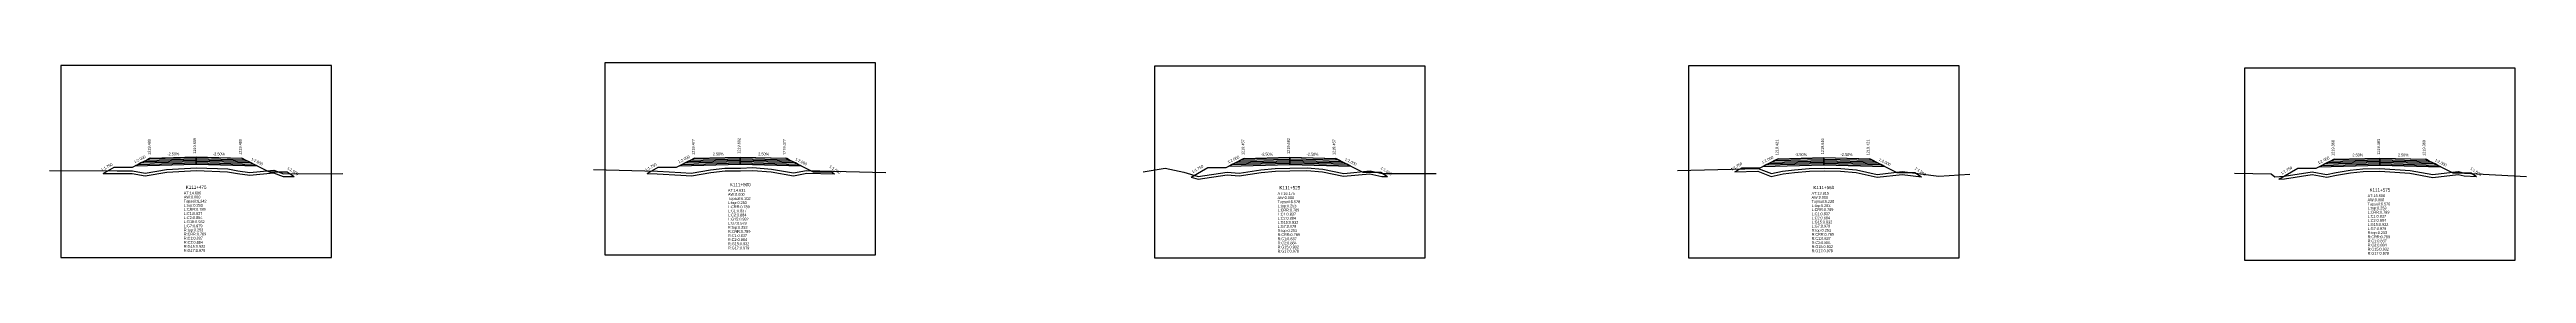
# Model space of a CAD drawing. Extents: x -7 to 78429, y 1189 to 1262.
# Drawn here: x 61269.7 to 61541.6, y 1208.3 to 1229.9 of the extents above; entities that cross this region are included whole.
import ezdxf
from ezdxf.enums import TextEntityAlignment as Align

# ---------------------------------------------------------------- set-up
doc = ezdxf.new("R2010")
doc.units = 0

msp = doc.modelspace()

# ---------------------------------------------------------------- linework, layer by layer
at = {"layer": 'A4_BORDER', "color": 7}
for points in [[(61270.966, 1208.619), (61300.666, 1208.619), (61300.666, 1229.619), (61270.966, 1229.619), (61270.966, 1208.619)], [(61330.694, 1208.905), (61360.394, 1208.905), (61360.394, 1229.905), (61330.694, 1229.905), (61330.694, 1208.905)], [(61391.021, 1208.552), (61420.721, 1208.552), (61420.721, 1229.552), (61391.021, 1229.552), (61391.021, 1208.552)], [(61449.639, 1208.587), (61479.339, 1208.587), (61479.339, 1229.587), (61449.639, 1229.587), (61449.639, 1208.587)], [(61510.677, 1208.317), (61540.377, 1208.317), (61540.377, 1229.317), (61510.677, 1229.317), (61510.677, 1208.317)]]:
    msp.add_lwpolyline(points, dxfattribs=at)
at = {"layer": 'CLEAR_GROUND', "color": 8}
for points in [[(61275.625, 1217.8), (61277.14, 1217.792), (61278.797, 1217.793), (61280.238, 1217.536), (61282.591, 1217.952), (61285.857, 1218.127), (61289.277, 1217.994), (61290.353, 1217.8), (61291.722, 1217.617), (61294.315, 1217.869), (61295.369, 1217.465), (61296.583, 1217.469)], [(61335.325, 1217.781), (61336.435, 1217.752), (61339.021, 1217.605), (61340.19, 1217.527), (61342.314, 1217.896), (61343.871, 1218.089), (61345.563, 1218.093), (61346.931, 1218.142), (61348.948, 1217.967), (61351.378, 1217.558), (61352.852, 1217.842), (61355.877, 1217.755)], [(61395.025, 1217.402), (61395.801, 1217.173), (61399.005, 1217.639), (61400.326, 1217.535), (61402.711, 1217.909), (61404.287, 1218.043), (61405.872, 1218.097), (61407.754, 1218.112), (61409.458, 1217.965), (61411.774, 1217.497), (61414.653, 1217.777), (61415.986, 1217.484), (61416.579, 1217.485)], [(61454.725, 1217.984), (61457.226, 1218.041), (61458.717, 1217.473), (61460.015, 1217.747), (61461.282, 1217.911), (61462.896, 1218.038), (61464.508, 1218.092), (61466.328, 1218.042), (61468.039, 1217.911), (61470.33, 1217.395), (61473.087, 1217.701), (61475.216, 1217.437)], [(61514.425, 1217.167), (61515.039, 1217.223), (61518.09, 1217.681), (61519.687, 1217.381), (61520.771, 1217.624), (61522.304, 1217.872), (61523.689, 1218.003), (61525.526, 1218.05), (61528.806, 1217.839), (61531.341, 1217.378), (61534.103, 1217.697), (61534.764, 1217.532), (61536.139, 1217.46)]]:
    msp.add_lwpolyline(points, dxfattribs=at)
at = {"layer": 'DESIGN_ROAD_TRIMMED', "color": 1}
for points in [[(61275.625, 1217.8), (61276.816, 1218.48), (61278.816, 1218.48), (61280.816, 1219.48), (61280.816, 1219.48), (61280.711, 1219.427), (61280.711, 1219.427), (61280.395, 1219.269), (61280.395, 1219.269), (61280.079, 1219.112), (61280.079, 1219.112), (61279.763, 1218.954), (61279.763, 1218.954), (61279.448, 1218.796), (61279.448, 1218.796), (61279.132, 1218.638), (61285.816, 1218.805), (61285.816, 1218.955), (61285.816, 1218.955), (61285.816, 1219.105), (61285.816, 1219.105), (61285.816, 1219.255), (61285.816, 1219.255), (61285.816, 1219.405), (61285.816, 1219.405), (61285.816, 1219.555), (61285.816, 1219.555), (61285.816, 1219.605), (61285.816, 1219.605), (61285.816, 1219.605), (61285.816, 1219.605), (61285.816, 1219.605), (61285.816, 1219.555), (61285.816, 1219.555), (61285.816, 1219.405), (61285.816, 1219.405), (61285.816, 1219.255), (61285.816, 1219.255), (61285.816, 1219.105), (61285.816, 1219.105), (61285.816, 1218.955), (61285.816, 1218.955), (61285.816, 1218.805), (61292.5, 1218.638), (61292.184, 1218.796), (61292.184, 1218.796), (61291.869, 1218.954), (61291.869, 1218.954), (61291.553, 1219.112), (61291.553, 1219.112), (61291.237, 1219.269), (61291.237, 1219.269), (61290.921, 1219.427), (61290.921, 1219.427), (61290.816, 1219.48), (61290.816, 1219.48), (61293.816, 1217.98), (61295.816, 1217.98), (61296.583, 1217.469)], [(61335.325, 1217.781), (61336.544, 1218.477), (61338.544, 1218.477), (61340.544, 1219.477), (61340.544, 1219.477), (61340.439, 1219.424), (61340.439, 1219.424), (61340.123, 1219.266), (61340.123, 1219.266), (61339.807, 1219.109), (61339.807, 1219.109), (61339.491, 1218.951), (61339.491, 1218.951), (61339.176, 1218.793), (61339.176, 1218.793), (61338.86, 1218.635), (61345.544, 1218.802), (61345.544, 1218.952), (61345.544, 1218.952), (61345.544, 1219.102), (61345.544, 1219.102), (61345.544, 1219.252), (61345.544, 1219.252), (61345.544, 1219.402), (61345.544, 1219.402), (61345.544, 1219.552), (61345.544, 1219.552), (61345.544, 1219.602), (61345.544, 1219.602), (61345.544, 1219.602), (61345.544, 1219.602), (61345.544, 1219.602), (61345.544, 1219.552), (61345.544, 1219.552), (61345.544, 1219.402), (61345.544, 1219.402), (61345.544, 1219.252), (61345.544, 1219.252), (61345.544, 1219.102), (61345.544, 1219.102), (61345.544, 1218.952), (61345.544, 1218.952), (61345.544, 1218.802), (61352.228, 1218.635), (61351.913, 1218.793), (61351.913, 1218.793), (61351.597, 1218.951), (61351.597, 1218.951), (61351.281, 1219.109), (61351.281, 1219.109), (61350.965, 1219.266), (61350.965, 1219.266), (61350.649, 1219.424), (61350.649, 1219.424), (61350.544, 1219.477), (61350.544, 1219.477), (61353.544, 1217.977), (61355.544, 1217.977), (61355.877, 1217.755)], [(61395.025, 1217.402), (61396.871, 1218.457), (61398.871, 1218.457), (61400.871, 1219.457), (61400.871, 1219.457), (61400.765, 1219.404), (61400.765, 1219.404), (61400.45, 1219.246), (61400.45, 1219.246), (61400.134, 1219.089), (61400.134, 1219.089), (61399.818, 1218.931), (61399.818, 1218.931), (61399.502, 1218.773), (61399.502, 1218.773), (61399.187, 1218.615), (61405.871, 1218.782), (61405.871, 1218.932), (61405.871, 1218.932), (61405.871, 1219.082), (61405.871, 1219.082), (61405.871, 1219.232), (61405.871, 1219.232), (61405.871, 1219.382), (61405.871, 1219.382), (61405.871, 1219.532), (61405.871, 1219.532), (61405.871, 1219.582), (61405.871, 1219.582), (61405.871, 1219.582), (61405.871, 1219.582), (61405.871, 1219.582), (61405.871, 1219.532), (61405.871, 1219.532), (61405.871, 1219.382), (61405.871, 1219.382), (61405.871, 1219.232), (61405.871, 1219.232), (61405.871, 1219.082), (61405.871, 1219.082), (61405.871, 1218.932), (61405.871, 1218.932), (61405.871, 1218.782), (61412.555, 1218.615), (61412.239, 1218.773), (61412.239, 1218.773), (61411.923, 1218.931), (61411.923, 1218.931), (61411.608, 1219.089), (61411.608, 1219.089), (61411.292, 1219.246), (61411.292, 1219.246), (61410.976, 1219.404), (61410.976, 1219.404), (61410.871, 1219.457), (61410.871, 1219.457), (61413.871, 1217.957), (61415.871, 1217.957), (61416.579, 1217.485)], [(61454.725, 1217.984), (61455.489, 1218.421), (61457.489, 1218.421), (61459.489, 1219.421), (61459.489, 1219.421), (61459.384, 1219.368), (61459.384, 1219.368), (61459.068, 1219.21), (61459.068, 1219.21), (61458.753, 1219.053), (61458.753, 1219.053), (61458.437, 1218.895), (61458.437, 1218.895), (61458.121, 1218.737), (61458.121, 1218.737), (61457.805, 1218.579), (61464.489, 1218.746), (61464.489, 1218.896), (61464.489, 1218.896), (61464.489, 1219.046), (61464.489, 1219.046), (61464.489, 1219.196), (61464.489, 1219.196), (61464.489, 1219.346), (61464.489, 1219.346), (61464.489, 1219.496), (61464.489, 1219.496), (61464.489, 1219.546), (61464.489, 1219.546), (61464.489, 1219.546), (61464.489, 1219.546), (61464.489, 1219.546), (61464.489, 1219.496), (61464.489, 1219.496), (61464.489, 1219.346), (61464.489, 1219.346), (61464.489, 1219.196), (61464.489, 1219.196), (61464.489, 1219.046), (61464.489, 1219.046), (61464.489, 1218.896), (61464.489, 1218.896), (61464.489, 1218.746), (61471.174, 1218.579), (61470.858, 1218.737), (61470.858, 1218.737), (61470.542, 1218.895), (61470.542, 1218.895), (61470.226, 1219.053), (61470.226, 1219.053), (61469.911, 1219.21), (61469.911, 1219.21), (61469.595, 1219.368), (61469.595, 1219.368), (61469.489, 1219.421), (61469.489, 1219.421), (61472.489, 1217.921), (61474.489, 1217.921), (61475.216, 1217.437)], [(61514.425, 1217.167), (61516.527, 1218.368), (61518.527, 1218.368), (61520.527, 1219.368), (61520.527, 1219.368), (61520.421, 1219.315), (61520.421, 1219.315), (61520.106, 1219.157), (61520.106, 1219.157), (61519.79, 1219), (61519.79, 1219), (61519.474, 1218.842), (61519.474, 1218.842), (61519.158, 1218.684), (61519.158, 1218.684), (61518.842, 1218.526), (61525.527, 1218.693), (61525.527, 1218.843), (61525.527, 1218.843), (61525.527, 1218.993), (61525.527, 1218.993), (61525.527, 1219.143), (61525.527, 1219.143), (61525.527, 1219.293), (61525.527, 1219.293), (61525.527, 1219.443), (61525.527, 1219.443), (61525.527, 1219.493), (61525.527, 1219.493), (61525.527, 1219.493), (61525.527, 1219.493), (61525.527, 1219.493), (61525.527, 1219.443), (61525.527, 1219.443), (61525.527, 1219.293), (61525.527, 1219.293), (61525.527, 1219.143), (61525.527, 1219.143), (61525.527, 1218.993), (61525.527, 1218.993), (61525.527, 1218.843), (61525.527, 1218.843), (61525.527, 1218.693), (61532.211, 1218.526), (61531.895, 1218.684), (61531.895, 1218.684), (61531.579, 1218.842), (61531.579, 1218.842), (61531.264, 1219), (61531.264, 1219), (61530.948, 1219.157), (61530.948, 1219.157), (61530.632, 1219.315), (61530.632, 1219.315), (61530.527, 1219.368), (61530.527, 1219.368), (61533.527, 1217.868), (61535.527, 1217.868), (61536.139, 1217.46)]]:
    msp.add_lwpolyline(points, dxfattribs=at)
at = {"layer": 'FINISHED_ROAD', "color": 2}
for points in [[(61276.816, 1218.48), (61278.816, 1218.48), (61280.816, 1219.48), (61280.816, 1219.48), (61285.816, 1219.605), (61290.816, 1219.48), (61290.816, 1219.48), (61293.816, 1217.98), (61295.816, 1217.98)], [(61336.544, 1218.477), (61338.544, 1218.477), (61340.544, 1219.477), (61340.544, 1219.477), (61345.544, 1219.602), (61350.544, 1219.477), (61350.544, 1219.477), (61353.544, 1217.977), (61355.544, 1217.977)], [(61396.871, 1218.457), (61398.871, 1218.457), (61400.871, 1219.457), (61400.871, 1219.457), (61405.871, 1219.582), (61410.871, 1219.457), (61410.871, 1219.457), (61413.871, 1217.957), (61415.871, 1217.957)], [(61455.489, 1218.421), (61457.489, 1218.421), (61459.489, 1219.421), (61459.489, 1219.421), (61464.489, 1219.546), (61469.489, 1219.421), (61469.489, 1219.421), (61472.489, 1217.921), (61474.489, 1217.921)], [(61516.527, 1218.368), (61518.527, 1218.368), (61520.527, 1219.368), (61520.527, 1219.368), (61525.527, 1219.493), (61530.527, 1219.368), (61530.527, 1219.368), (61533.527, 1217.868), (61535.527, 1217.868)]]:
    msp.add_lwpolyline(points, dxfattribs=at)
at = {"layer": 'LAYER_0', "color": 4}
for points in [[(61280.816, 1219.48), (61280.711, 1219.427), (61285.816, 1219.555), (61285.816, 1219.605)], [(61340.544, 1219.477), (61340.439, 1219.424), (61345.544, 1219.552), (61345.544, 1219.602)], [(61400.871, 1219.457), (61400.765, 1219.404), (61405.871, 1219.532), (61405.871, 1219.582)], [(61459.489, 1219.421), (61459.384, 1219.368), (61464.489, 1219.496), (61464.489, 1219.546)], [(61520.527, 1219.368), (61520.421, 1219.315), (61525.527, 1219.443), (61525.527, 1219.493)]]:
    msp.add_lwpolyline(points, dxfattribs=at)
at = {"layer": 'LAYER_1', "color": 4}
for points in [[(61280.711, 1219.427), (61280.395, 1219.269), (61285.816, 1219.405), (61285.816, 1219.555)], [(61340.439, 1219.424), (61340.123, 1219.266), (61345.544, 1219.402), (61345.544, 1219.552)], [(61400.765, 1219.404), (61400.45, 1219.246), (61405.871, 1219.382), (61405.871, 1219.532)], [(61459.384, 1219.368), (61459.068, 1219.21), (61464.489, 1219.346), (61464.489, 1219.496)], [(61520.421, 1219.315), (61520.106, 1219.157), (61525.527, 1219.293), (61525.527, 1219.443)]]:
    msp.add_lwpolyline(points, dxfattribs=at)
at = {"layer": 'LAYER_10', "color": 6}
for points in [[(61291.869, 1218.954), (61292.184, 1218.796), (61285.816, 1218.955), (61285.816, 1219.105)], [(61351.597, 1218.951), (61351.913, 1218.793), (61345.544, 1218.952), (61345.544, 1219.102)], [(61411.923, 1218.931), (61412.239, 1218.773), (61405.871, 1218.932), (61405.871, 1219.082)], [(61470.542, 1218.895), (61470.858, 1218.737), (61464.489, 1218.896), (61464.489, 1219.046)], [(61531.579, 1218.842), (61531.895, 1218.684), (61525.527, 1218.843), (61525.527, 1218.993)]]:
    msp.add_lwpolyline(points, dxfattribs=at)
at = {"layer": 'LAYER_11', "color": 6}
for points in [[(61292.184, 1218.796), (61292.5, 1218.638), (61285.816, 1218.805), (61285.816, 1218.955)], [(61351.913, 1218.793), (61352.228, 1218.635), (61345.544, 1218.802), (61345.544, 1218.952)], [(61412.239, 1218.773), (61412.555, 1218.615), (61405.871, 1218.782), (61405.871, 1218.932)], [(61470.858, 1218.737), (61471.174, 1218.579), (61464.489, 1218.746), (61464.489, 1218.896)], [(61531.895, 1218.684), (61532.211, 1218.526), (61525.527, 1218.693), (61525.527, 1218.843)]]:
    msp.add_lwpolyline(points, dxfattribs=at)
at = {"layer": 'LAYER_2', "color": 4}
for points in [[(61280.395, 1219.269), (61280.079, 1219.112), (61285.816, 1219.255), (61285.816, 1219.405)], [(61340.123, 1219.266), (61339.807, 1219.109), (61345.544, 1219.252), (61345.544, 1219.402)], [(61400.45, 1219.246), (61400.134, 1219.089), (61405.871, 1219.232), (61405.871, 1219.382)], [(61459.068, 1219.21), (61458.753, 1219.053), (61464.489, 1219.196), (61464.489, 1219.346)], [(61520.106, 1219.157), (61519.79, 1219), (61525.527, 1219.143), (61525.527, 1219.293)]]:
    msp.add_lwpolyline(points, dxfattribs=at)
at = {"layer": 'LAYER_3', "color": 4}
for points in [[(61280.079, 1219.112), (61279.763, 1218.954), (61285.816, 1219.105), (61285.816, 1219.255)], [(61339.807, 1219.109), (61339.491, 1218.951), (61345.544, 1219.102), (61345.544, 1219.252)], [(61400.134, 1219.089), (61399.818, 1218.931), (61405.871, 1219.082), (61405.871, 1219.232)], [(61458.753, 1219.053), (61458.437, 1218.895), (61464.489, 1219.046), (61464.489, 1219.196)], [(61519.79, 1219), (61519.474, 1218.842), (61525.527, 1218.993), (61525.527, 1219.143)]]:
    msp.add_lwpolyline(points, dxfattribs=at)
at = {"layer": 'LAYER_4', "color": 4}
for points in [[(61279.763, 1218.954), (61279.448, 1218.796), (61285.816, 1218.955), (61285.816, 1219.105)], [(61339.491, 1218.951), (61339.176, 1218.793), (61345.544, 1218.952), (61345.544, 1219.102)], [(61399.818, 1218.931), (61399.502, 1218.773), (61405.871, 1218.932), (61405.871, 1219.082)], [(61458.437, 1218.895), (61458.121, 1218.737), (61464.489, 1218.896), (61464.489, 1219.046)], [(61519.474, 1218.842), (61519.158, 1218.684), (61525.527, 1218.843), (61525.527, 1218.993)]]:
    msp.add_lwpolyline(points, dxfattribs=at)
at = {"layer": 'LAYER_5', "color": 4}
for points in [[(61279.448, 1218.796), (61279.132, 1218.638), (61285.816, 1218.805), (61285.816, 1218.955)], [(61339.176, 1218.793), (61338.86, 1218.635), (61345.544, 1218.802), (61345.544, 1218.952)], [(61399.502, 1218.773), (61399.187, 1218.615), (61405.871, 1218.782), (61405.871, 1218.932)], [(61458.121, 1218.737), (61457.805, 1218.579), (61464.489, 1218.746), (61464.489, 1218.896)], [(61519.158, 1218.684), (61518.842, 1218.526), (61525.527, 1218.693), (61525.527, 1218.843)]]:
    msp.add_lwpolyline(points, dxfattribs=at)
at = {"layer": 'LAYER_6', "color": 6}
for points in [[(61290.816, 1219.48), (61290.921, 1219.427), (61285.816, 1219.555), (61285.816, 1219.605)], [(61350.544, 1219.477), (61350.649, 1219.424), (61345.544, 1219.552), (61345.544, 1219.602)], [(61410.871, 1219.457), (61410.976, 1219.404), (61405.871, 1219.532), (61405.871, 1219.582)], [(61469.489, 1219.421), (61469.595, 1219.368), (61464.489, 1219.496), (61464.489, 1219.546)], [(61530.527, 1219.368), (61530.632, 1219.315), (61525.527, 1219.443), (61525.527, 1219.493)]]:
    msp.add_lwpolyline(points, dxfattribs=at)
at = {"layer": 'LAYER_7', "color": 6}
for points in [[(61290.921, 1219.427), (61291.237, 1219.269), (61285.816, 1219.405), (61285.816, 1219.555)], [(61350.649, 1219.424), (61350.965, 1219.266), (61345.544, 1219.402), (61345.544, 1219.552)], [(61410.976, 1219.404), (61411.292, 1219.246), (61405.871, 1219.382), (61405.871, 1219.532)], [(61469.595, 1219.368), (61469.911, 1219.21), (61464.489, 1219.346), (61464.489, 1219.496)], [(61530.632, 1219.315), (61530.948, 1219.157), (61525.527, 1219.293), (61525.527, 1219.443)]]:
    msp.add_lwpolyline(points, dxfattribs=at)
at = {"layer": 'LAYER_8', "color": 6}
for points in [[(61291.237, 1219.269), (61291.553, 1219.112), (61285.816, 1219.255), (61285.816, 1219.405)], [(61350.965, 1219.266), (61351.281, 1219.109), (61345.544, 1219.252), (61345.544, 1219.402)], [(61411.292, 1219.246), (61411.608, 1219.089), (61405.871, 1219.232), (61405.871, 1219.382)], [(61469.911, 1219.21), (61470.226, 1219.053), (61464.489, 1219.196), (61464.489, 1219.346)], [(61530.948, 1219.157), (61531.264, 1219), (61525.527, 1219.143), (61525.527, 1219.293)]]:
    msp.add_lwpolyline(points, dxfattribs=at)
at = {"layer": 'LAYER_9', "color": 6}
for points in [[(61291.553, 1219.112), (61291.869, 1218.954), (61285.816, 1219.105), (61285.816, 1219.255)], [(61351.281, 1219.109), (61351.597, 1218.951), (61345.544, 1219.102), (61345.544, 1219.252)], [(61411.608, 1219.089), (61411.923, 1218.931), (61405.871, 1219.082), (61405.871, 1219.232)], [(61470.226, 1219.053), (61470.542, 1218.895), (61464.489, 1219.046), (61464.489, 1219.196)], [(61531.264, 1219), (61531.579, 1218.842), (61525.527, 1218.993), (61525.527, 1219.143)]]:
    msp.add_lwpolyline(points, dxfattribs=at)
at = {"layer": 'NATURAL_GROUND', "color": 3}
for points in [[(61269.725, 1218.13), (61277.141, 1218.092), (61278.823, 1218.093), (61280.238, 1217.84), (61282.557, 1218.25), (61285.855, 1218.427), (61289.31, 1218.293), (61290.4, 1218.096), (61291.727, 1217.919), (61294.356, 1218.174), (61295.424, 1217.765), (61301.929, 1217.785)], [(61329.439, 1218.23), (61336.447, 1218.052), (61339.039, 1217.904), (61340.174, 1217.828), (61342.27, 1218.193), (61343.852, 1218.389), (61345.557, 1218.393), (61346.939, 1218.442), (61348.986, 1218.265), (61351.374, 1217.862), (61352.828, 1218.143), (61361.522, 1217.893)], [(61389.784, 1217.97), (61392.185, 1218.375), (61394.225, 1217.952), (61395.823, 1217.479), (61398.995, 1217.94), (61400.315, 1217.837), (61402.675, 1218.207), (61404.269, 1218.343), (61405.866, 1218.397), (61407.766, 1218.412), (61409.501, 1218.263), (61411.79, 1217.8), (61414.671, 1218.08), (61416.019, 1217.784), (61421.93, 1217.792)], [(61448.441, 1218.143), (61457.277, 1218.342), (61458.741, 1217.784), (61459.964, 1218.043), (61461.25, 1218.21), (61462.879, 1218.338), (61464.507, 1218.392), (61466.343, 1218.342), (61468.083, 1218.208), (61470.346, 1217.699), (61473.088, 1218.003), (61477.096, 1217.506), (61480.518, 1217.74)], [(61509.55, 1217.845), (61513.596, 1217.759), (61513.995, 1217.429), (61515.003, 1217.521), (61518.096, 1217.986), (61519.682, 1217.687), (61520.714, 1217.919), (61522.266, 1218.169), (61523.671, 1218.303), (61525.532, 1218.35), (61528.843, 1218.137), (61531.351, 1217.681), (61534.123, 1218.001), (61534.809, 1217.83), (61541.614, 1217.471)]]:
    msp.add_lwpolyline(points, dxfattribs=at)
at = {"layer": 'STRUCTURE_LEFT', "color": 4}
for points in [[(61280.816, 1219.48), (61280.711, 1219.427), (61280.711, 1219.427), (61280.395, 1219.269), (61280.395, 1219.269), (61280.079, 1219.112), (61280.079, 1219.112), (61279.763, 1218.954), (61279.763, 1218.954), (61279.448, 1218.796), (61279.448, 1218.796), (61279.132, 1218.638), (61285.816, 1218.805), (61285.816, 1218.955), (61285.816, 1218.955), (61285.816, 1219.105), (61285.816, 1219.105), (61285.816, 1219.255), (61285.816, 1219.255), (61285.816, 1219.405), (61285.816, 1219.405), (61285.816, 1219.555), (61285.816, 1219.555), (61285.816, 1219.605), (61285.816, 1219.605)], [(61340.544, 1219.477), (61340.439, 1219.424), (61340.439, 1219.424), (61340.123, 1219.266), (61340.123, 1219.266), (61339.807, 1219.109), (61339.807, 1219.109), (61339.491, 1218.951), (61339.491, 1218.951), (61339.176, 1218.793), (61339.176, 1218.793), (61338.86, 1218.635), (61345.544, 1218.802), (61345.544, 1218.952), (61345.544, 1218.952), (61345.544, 1219.102), (61345.544, 1219.102), (61345.544, 1219.252), (61345.544, 1219.252), (61345.544, 1219.402), (61345.544, 1219.402), (61345.544, 1219.552), (61345.544, 1219.552), (61345.544, 1219.602), (61345.544, 1219.602)], [(61400.871, 1219.457), (61400.765, 1219.404), (61400.765, 1219.404), (61400.45, 1219.246), (61400.45, 1219.246), (61400.134, 1219.089), (61400.134, 1219.089), (61399.818, 1218.931), (61399.818, 1218.931), (61399.502, 1218.773), (61399.502, 1218.773), (61399.187, 1218.615), (61405.871, 1218.782), (61405.871, 1218.932), (61405.871, 1218.932), (61405.871, 1219.082), (61405.871, 1219.082), (61405.871, 1219.232), (61405.871, 1219.232), (61405.871, 1219.382), (61405.871, 1219.382), (61405.871, 1219.532), (61405.871, 1219.532), (61405.871, 1219.582), (61405.871, 1219.582)], [(61459.489, 1219.421), (61459.384, 1219.368), (61459.384, 1219.368), (61459.068, 1219.21), (61459.068, 1219.21), (61458.753, 1219.053), (61458.753, 1219.053), (61458.437, 1218.895), (61458.437, 1218.895), (61458.121, 1218.737), (61458.121, 1218.737), (61457.805, 1218.579), (61464.489, 1218.746), (61464.489, 1218.896), (61464.489, 1218.896), (61464.489, 1219.046), (61464.489, 1219.046), (61464.489, 1219.196), (61464.489, 1219.196), (61464.489, 1219.346), (61464.489, 1219.346), (61464.489, 1219.496), (61464.489, 1219.496), (61464.489, 1219.546), (61464.489, 1219.546)], [(61520.527, 1219.368), (61520.421, 1219.315), (61520.421, 1219.315), (61520.106, 1219.157), (61520.106, 1219.157), (61519.79, 1219), (61519.79, 1219), (61519.474, 1218.842), (61519.474, 1218.842), (61519.158, 1218.684), (61519.158, 1218.684), (61518.842, 1218.526), (61525.527, 1218.693), (61525.527, 1218.843), (61525.527, 1218.843), (61525.527, 1218.993), (61525.527, 1218.993), (61525.527, 1219.143), (61525.527, 1219.143), (61525.527, 1219.293), (61525.527, 1219.293), (61525.527, 1219.443), (61525.527, 1219.443), (61525.527, 1219.493), (61525.527, 1219.493)]]:
    msp.add_lwpolyline(points, dxfattribs=at)
at = {"layer": 'STRUCTURE_RIGHT', "color": 6}
for points in [[(61285.816, 1219.605), (61285.816, 1219.605), (61285.816, 1219.555), (61285.816, 1219.555), (61285.816, 1219.405), (61285.816, 1219.405), (61285.816, 1219.255), (61285.816, 1219.255), (61285.816, 1219.105), (61285.816, 1219.105), (61285.816, 1218.955), (61285.816, 1218.955), (61285.816, 1218.805), (61292.5, 1218.638), (61292.184, 1218.796), (61292.184, 1218.796), (61291.869, 1218.954), (61291.869, 1218.954), (61291.553, 1219.112), (61291.553, 1219.112), (61291.237, 1219.269), (61291.237, 1219.269), (61290.921, 1219.427), (61290.921, 1219.427), (61290.816, 1219.48)], [(61345.544, 1219.602), (61345.544, 1219.602), (61345.544, 1219.552), (61345.544, 1219.552), (61345.544, 1219.402), (61345.544, 1219.402), (61345.544, 1219.252), (61345.544, 1219.252), (61345.544, 1219.102), (61345.544, 1219.102), (61345.544, 1218.952), (61345.544, 1218.952), (61345.544, 1218.802), (61352.228, 1218.635), (61351.913, 1218.793), (61351.913, 1218.793), (61351.597, 1218.951), (61351.597, 1218.951), (61351.281, 1219.109), (61351.281, 1219.109), (61350.965, 1219.266), (61350.965, 1219.266), (61350.649, 1219.424), (61350.649, 1219.424), (61350.544, 1219.477)], [(61405.871, 1219.582), (61405.871, 1219.582), (61405.871, 1219.532), (61405.871, 1219.532), (61405.871, 1219.382), (61405.871, 1219.382), (61405.871, 1219.232), (61405.871, 1219.232), (61405.871, 1219.082), (61405.871, 1219.082), (61405.871, 1218.932), (61405.871, 1218.932), (61405.871, 1218.782), (61412.555, 1218.615), (61412.239, 1218.773), (61412.239, 1218.773), (61411.923, 1218.931), (61411.923, 1218.931), (61411.608, 1219.089), (61411.608, 1219.089), (61411.292, 1219.246), (61411.292, 1219.246), (61410.976, 1219.404), (61410.976, 1219.404), (61410.871, 1219.457)], [(61464.489, 1219.546), (61464.489, 1219.546), (61464.489, 1219.496), (61464.489, 1219.496), (61464.489, 1219.346), (61464.489, 1219.346), (61464.489, 1219.196), (61464.489, 1219.196), (61464.489, 1219.046), (61464.489, 1219.046), (61464.489, 1218.896), (61464.489, 1218.896), (61464.489, 1218.746), (61471.174, 1218.579), (61470.858, 1218.737), (61470.858, 1218.737), (61470.542, 1218.895), (61470.542, 1218.895), (61470.226, 1219.053), (61470.226, 1219.053), (61469.911, 1219.21), (61469.911, 1219.21), (61469.595, 1219.368), (61469.595, 1219.368), (61469.489, 1219.421)], [(61525.527, 1219.493), (61525.527, 1219.493), (61525.527, 1219.443), (61525.527, 1219.443), (61525.527, 1219.293), (61525.527, 1219.293), (61525.527, 1219.143), (61525.527, 1219.143), (61525.527, 1218.993), (61525.527, 1218.993), (61525.527, 1218.843), (61525.527, 1218.843), (61525.527, 1218.693), (61532.211, 1218.526), (61531.895, 1218.684), (61531.895, 1218.684), (61531.579, 1218.842), (61531.579, 1218.842), (61531.264, 1219), (61531.264, 1219), (61530.948, 1219.157), (61530.948, 1219.157), (61530.632, 1219.315), (61530.632, 1219.315), (61530.527, 1219.368)]]:
    msp.add_lwpolyline(points, dxfattribs=at)

# ---------------------------------------------------------------- texts
at = {"layer": 'INFO_TEXT'}
for s, p in [('AT:14.686', (61284.466, 1215.519)), ('AW:0.000', (61284.466, 1215.069)), ('AT:14.631', (61344.194, 1215.805)), ('AW:0.000', (61344.194, 1215.355)), ('AT:16.175', (61404.521, 1215.452)), ('AT:13.815', (61463.139, 1215.487)), ('AT:15.606', (61524.177, 1215.217)), ('Topsoil:6.342', (61284.466, 1214.619)), ('L:top:0.253', (61284.466, 1214.169)), ('L:CRR:0.789', (61284.466, 1213.719)), ('L:C1:0.837', (61284.466, 1213.269)), ('L:C2:0.884', (61284.466, 1212.819)), ('L:G15:0.932', (61284.466, 1212.369)), ('Topsoil:6.202', (61344.194, 1214.905)), ('L:top:0.253', (61344.194, 1214.455)), ('L:CRR:0.789', (61344.194, 1214.005)), ('L:C1:0.837', (61344.194, 1213.555)), ('L:C2:0.884', (61344.194, 1213.105)), ('L:G15:0.932', (61344.194, 1212.655)), ('AW:0.000', (61404.521, 1215.002)), ('Topsoil:6.528', (61404.521, 1214.552)), ('L:top:0.253', (61404.521, 1214.102)), ('L:CRR:0.789', (61404.521, 1213.652)), ('L:C1:0.837', (61404.521, 1213.202)), ('L:C2:0.884', (61404.521, 1212.752)), ('AW:0.000', (61463.139, 1215.037)), ('Topsoil:6.220', (61463.139, 1214.587)), ('L:top:0.253', (61463.139, 1214.137)), ('L:CRR:0.789', (61463.139, 1213.687)), ('L:C1:0.837', (61463.139, 1213.237)), ('L:C2:0.884', (61463.139, 1212.787)), ('L:G15:0.932', (61463.139, 1212.337)), ('AW:0.000', (61524.177, 1214.767)), ('Topsoil:6.576', (61524.177, 1214.317)), ('L:top:0.253', (61524.177, 1213.867)), ('L:CRR:0.789', (61524.177, 1213.417)), ('L:C1:0.837', (61524.177, 1212.967)), ('L:C2:0.884', (61524.177, 1212.517)), ('L:G7:0.979', (61284.466, 1211.919)), ('R:top:0.253', (61284.466, 1211.469)), ('R:CRR:0.789', (61284.466, 1211.019)), ('R:C1:0.837', (61284.466, 1210.569)), ('R:C2:0.884', (61284.466, 1210.119)), ('R:G15:0.932', (61284.466, 1209.669)), ('L:G7:0.979', (61344.194, 1212.205)), ('R:top:0.253', (61344.194, 1211.755)), ('R:CRR:0.789', (61344.194, 1211.305)), ('R:C1:0.837', (61344.194, 1210.855)), ('R:C2:0.884', (61344.194, 1210.405)), ('R:G15:0.932', (61344.194, 1209.955)), ('L:G15:0.932', (61404.521, 1212.302)), ('L:G7:0.979', (61404.521, 1211.852)), ('R:top:0.253', (61404.521, 1211.402)), ('R:CRR:0.789', (61404.521, 1210.952)), ('R:C1:0.837', (61404.521, 1210.502)), ('R:C2:0.884', (61404.521, 1210.052)), ('R:G15:0.932', (61404.521, 1209.602)), ('L:G7:0.979', (61463.139, 1211.887)), ('R:top:0.253', (61463.139, 1211.437)), ('R:CRR:0.789', (61463.139, 1210.987)), ('R:C1:0.837', (61463.139, 1210.537)), ('R:C2:0.884', (61463.139, 1210.087)), ('R:G15:0.932', (61463.139, 1209.637)), ('L:G15:0.932', (61524.177, 1212.067)), ('L:G7:0.979', (61524.177, 1211.617)), ('R:top:0.253', (61524.177, 1211.167)), ('R:CRR:0.789', (61524.177, 1210.717)), ('R:C1:0.837', (61524.177, 1210.267)), ('R:C2:0.884', (61524.177, 1209.817)), ('R:G17:0.979', (61284.466, 1209.219)), ('R:G17:0.979', (61344.194, 1209.505)), ('R:G17:0.979', (61404.521, 1209.152)), ('R:G17:0.979', (61463.139, 1209.187)), ('R:G15:0.932', (61524.177, 1209.367)), ('R:G17:0.979', (61524.177, 1208.917))]:
    msp.add_text(s, height=0.3, dxfattribs=at).set_placement(p)
at = {"layer": 'LEFT_TEXT_H'}
for s, p in [('1219.480', (61280.816, 1219.84)), ('1219.477', (61340.544, 1219.837)), ('1219.457', (61400.871, 1219.817)), ('1219.421', (61459.489, 1219.781)), ('1219.368', (61520.527, 1219.728))]:
    msp.add_text(s, height=0.3, rotation=90, dxfattribs=at).set_placement(p)
at = {"layer": 'POINT_TEXT_H'}
for s, p in [('1219.605', (61285.816, 1219.965)), ('1219.602', (61345.544, 1219.962)), ('1219.582', (61405.871, 1219.942)), ('1219.546', (61464.489, 1219.906)), ('1219.493', (61525.527, 1219.853))]:
    msp.add_text(s, height=0.3, rotation=90, dxfattribs=at).set_placement(p)
at = {"layer": 'RIGHT_TEXT_H'}
for s, p in [('1219.480', (61290.816, 1219.84)), ('1219.477', (61350.544, 1219.837)), ('1219.457', (61410.871, 1219.817)), ('1219.421', (61469.489, 1219.781)), ('1219.368', (61530.527, 1219.728))]:
    msp.add_text(s, height=0.3, rotation=90, dxfattribs=at).set_placement(p)
at = {"layer": 'SLOPE_left'}
for s, rotation, p in [('1:1.750', 29.745, (61276.131, 1218.296)), ('1:2.000', 26.565, (61279.735, 1219.141)), ('1:1.750', 29.745, (61335.845, 1218.285)), ('1:2.000', 26.565, (61339.464, 1219.138)), ('1:1.750', 29.745, (61395.859, 1218.086)), ('1:2.000', 26.565, (61399.79, 1219.118)), ('1:1.750', 29.745, (61455.018, 1218.359)), ('1:2.000', 26.565, (61458.409, 1219.082)), ('1:1.750', 29.745, (61515.387, 1217.924)), ('1:2.000', 26.565, (61519.446, 1219.029))]:
    msp.add_text(s, height=0.3, rotation=rotation, dxfattribs=at).set_placement(p, align=Align.BOTTOM_CENTER)
at = {"layer": 'SLOPE_right'}
for s, rotation, p in [('1:2.000', -26.565, (61292.396, 1218.891)), ('1:1.500', -33.69, (61296.299, 1217.874)), ('1:2.000', -26.565, (61352.125, 1218.888)), ('1:1.500', -33.69, (61355.81, 1218.016)), ('1:2.000', -26.565, (61412.451, 1218.868)), ('1:1.500', -33.69, (61416.325, 1217.871)), ('1:2.000', -26.565, (61471.07, 1218.832)), ('1:1.500', -33.69, (61474.952, 1217.829)), ('1:2.000', -26.565, (61532.107, 1218.779)), ('1:1.500', -33.69, (61535.933, 1217.814))]:
    msp.add_text(s, height=0.3, rotation=rotation, dxfattribs=at).set_placement(p, align=Align.BOTTOM_CENTER)
at = {"layer": 'SLOPE_TEXT'}
for p in [(61283.316, 1219.783), (61288.316, 1219.783), (61343.044, 1219.78), (61348.044, 1219.78), (61403.371, 1219.76), (61408.371, 1219.76), (61461.989, 1219.724), (61466.989, 1219.724), (61523.027, 1219.67), (61528.027, 1219.67)]:
    msp.add_text('-2.50%', height=0.3, dxfattribs=at).set_placement(p, align=Align.CENTER)
at = {"layer": 'STATION_TITLE'}
for s, p in [('K111+475', (61285.816, 1216.119)), ('K111+500', (61345.544, 1216.405)), ('K111+525', (61405.871, 1216.052)), ('K111+550', (61464.489, 1216.087)), ('K111+575', (61525.527, 1215.817))]:
    msp.add_text(s, height=0.36, dxfattribs=at).set_placement(p, align=Align.CENTER)

doc.saveas('drawing.dxf')
